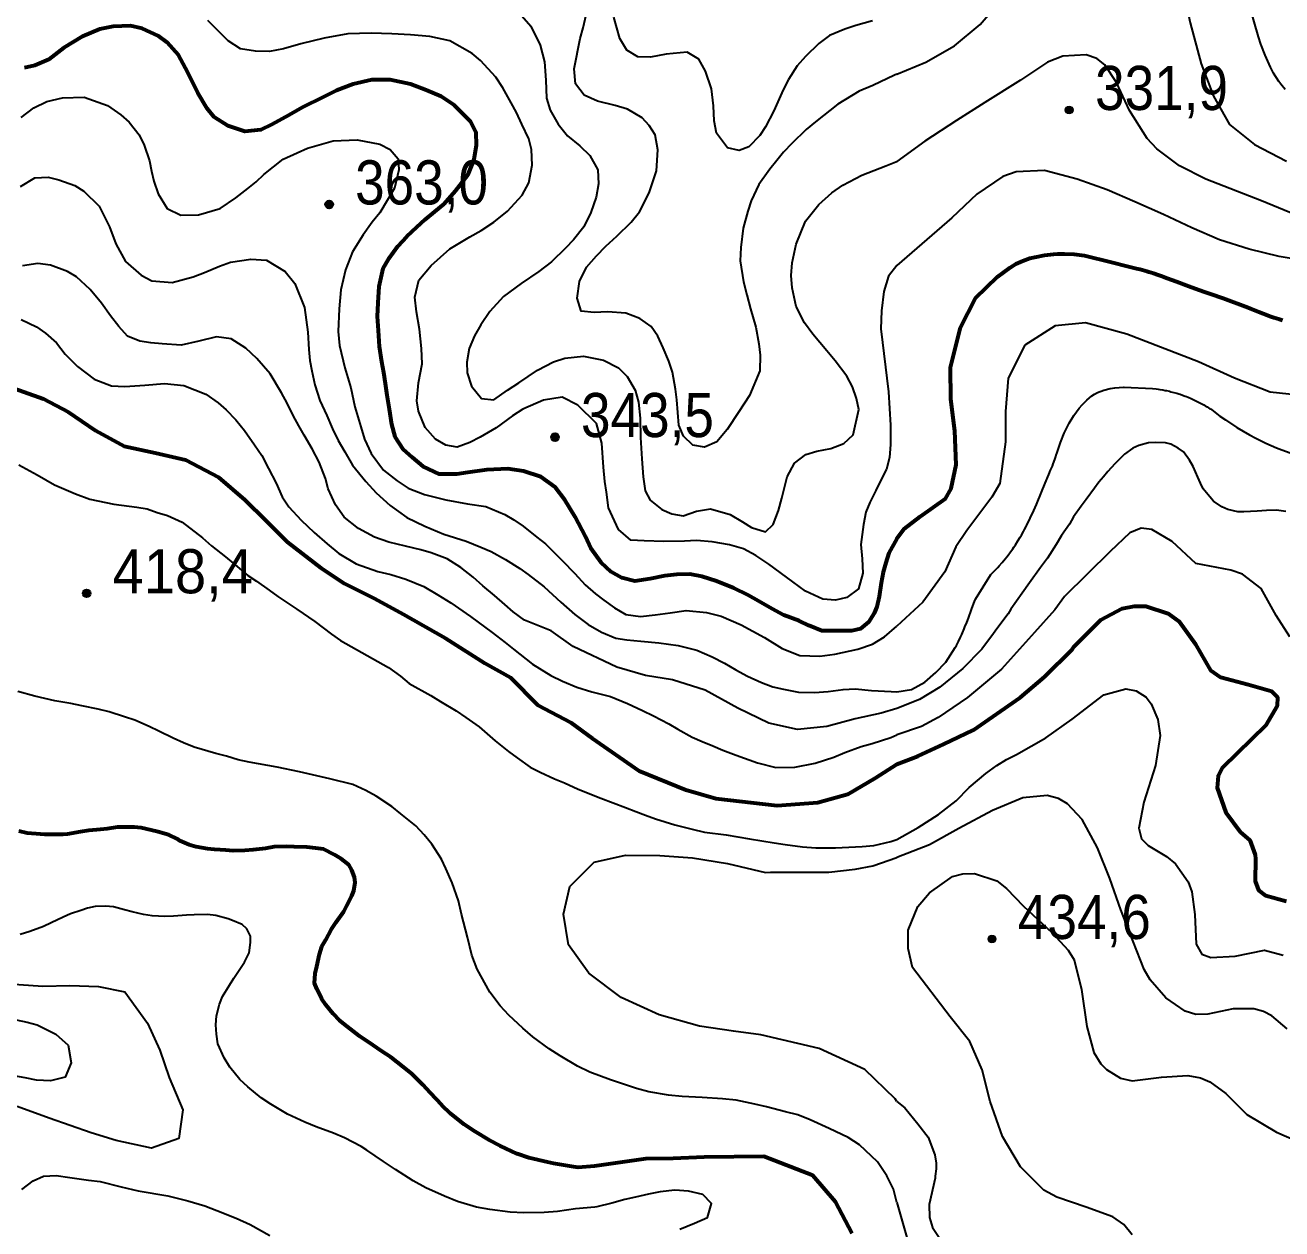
# Model space of a CAD drawing. Header units: metres. Extents: x 549268 to 556659, y 1838059 to 1844558.
# Drawn here: x 553664.2 to 554148.3, y 1839017.6 to 1839481.3 of the extents above; entities that cross this region are included whole.
import ezdxf

# ---------------------------------------------------------------- set-up
doc = ezdxf.new("R2010")
doc.units = ezdxf.units.M
doc.header["$LTSCALE"] = 0.8
for name, color, linetype, lineweight in [('1', 7, 'Continuous', 25), ('2', 7, 'Continuous', 53), ('5', 7, 'Continuous', 13)]:
    doc.layers.add(name, color=color, linetype=linetype, lineweight=lineweight)

msp = doc.modelspace()

# ---------------------------------------------------------------- hatches: boundary and pattern name
at = {"layer": '5'}
for points in [[(554067.8, 1839448.59, 1), (554064.8, 1839448.59, 1)], [(553782.76, 1839412.21, 1), (553779.76, 1839412.21, 1)], [(553869.78, 1839322.59, 1), (553866.78, 1839322.59, 1)], [(553689.36, 1839262.42, 1), (553686.36, 1839262.42, 1)], [(554038.07, 1839129.28, 1), (554035.07, 1839129.28, 1)]]:
    msp.add_hatch(color=256, dxfattribs=at).paths.add_polyline_path(points)

# ---------------------------------------------------------------- linework, layer by layer
at = {"layer": '1'}
msp.add_line((554008.63, 1839221.53), (554000, 1839218.12), dxfattribs=at)
for points in [[(554000, 1839462.41), (554011.09, 1839467.04), (554022.12, 1839473.29), (554032.05, 1839481.51), (554043.7, 1839495.25), (554052.82, 1839506.41), (554062.31, 1839518.03), (554071.15, 1839527.8), (554078.27, 1839533.96), (554082.52, 1839535.88), (554090.71, 1839536.03), (554094.37, 1839534.47), (554097.59, 1839531.34), (554101.65, 1839522.74), (554105.34, 1839511.35), (554110.31, 1839494.21), (554112.95, 1839482.15), (554117.12, 1839466.33), (554121.86, 1839453.94), (554128.11, 1839443.03), (554137.76, 1839435.29), (554149.98, 1839428.87)], [(554149.57, 1839456.55), (554147.86, 1839458.55), (554147.07, 1839459.59), (554145.02, 1839462.8), (554143.83, 1839465.05), (554141.78, 1839469.7), (554140.21, 1839473.92), (554139.26, 1839476.77), (554137.54, 1839482.51), (554134.5, 1839493.62), (554132.83, 1839499.13), (554131.48, 1839503.05)], [(554000, 1839462.41), (553999.07, 1839462.05), (553990.67, 1839458), (553985.45, 1839455.87), (553977.16, 1839450.79), (553968.67, 1839444), (553964.96, 1839441.12), (553959.44, 1839435.7), (553956.3, 1839432.37), (553953.67, 1839429.09), (553951.04, 1839425.81), (553946.75, 1839419.87), (553943.8, 1839413.56), (553942.54, 1839409.65), (553940.8, 1839403.09), (553939.79, 1839395.69), (553939.58, 1839390.47), (553940.86, 1839382.42), (553942.2, 1839377.36), (553943.56, 1839372.05), (553945.64, 1839365), (553946.75, 1839358.48), (553947.23, 1839354.12), (553947.11, 1839348.12), (553943.22, 1839338.59), (553939.1, 1839332.28), (553934.64, 1839325.55), (553930.61, 1839320.81), (553925.9, 1839318.73), (553921.39, 1839319.54), (553917.76, 1839322.91), (553916, 1839327.14), (553915.18, 1839336.93), (553914.73, 1839341.04), (553913.48, 1839347.67), (553912.11, 1839351.81), (553909.97, 1839357.04), (553907.92, 1839361.49), (553905.3, 1839365.23), (553900.93, 1839368.27), (553895.51, 1839370.27), (553888.43, 1839370.79), (553883.38, 1839370.62), (553878.38, 1839371.11), (553876.79, 1839376.14), (553877.65, 1839382.48), (553880.42, 1839387.99), (553884.23, 1839392.44), (553887.85, 1839396.09), (553892.11, 1839399.94), (553897.63, 1839405.36), (553900.83, 1839409.35), (553904.58, 1839416.66), (553907.41, 1839425.16), (553907.82, 1839433.27), (553906.8, 1839439.01), (553904.57, 1839442.67), (553901.78, 1839445.61), (553896.21, 1839448.9), (553891.5, 1839450.33), (553884.68, 1839452.05), (553879.49, 1839454.34), (553876.15, 1839458.66), (553875.64, 1839464.45), (553878, 1839476.16), (553879.11, 1839480.18), (553881.12, 1839489.12)], [(554000, 1839388.75), (553996.71, 1839384.64), (553994.89, 1839378.73), (553994, 1839371.26), (553993.83, 1839364.33), (553996.7, 1839340.05), (553997.45, 1839327.23), (553997.45, 1839319.69), (553997.07, 1839314.79), (553995.94, 1839310.26), (553994.06, 1839306.49), (553991.8, 1839301.97), (553989.54, 1839297.44), (553988.03, 1839293.67), (553987.05, 1839288.92), (553986.08, 1839281.27), (553986.56, 1839275.73), (553986.78, 1839270.16), (553985.23, 1839264.14), (553980.66, 1839260.78), (553976.35, 1839259.78), (553971.49, 1839260.16), (553964.79, 1839263.19), (553957.43, 1839268.62), (553950.64, 1839273.6), (553945.58, 1839276.94), (553940.88, 1839279.55), (553935.51, 1839281.04), (553928.74, 1839282.24), (553922.83, 1839282.76), (553918.18, 1839282.51), (553910.13, 1839282.4), (553902.56, 1839282.61), (553897.45, 1839282.96), (553892.72, 1839286.99), (553888.93, 1839295.41), (553888.13, 1839301.44), (553887.42, 1839305.52), (553886.94, 1839311.06), (553886.32, 1839320.23), (553884.19, 1839327.8), (553877.03, 1839334.94), (553870.98, 1839337.92), (553863.81, 1839336.87), (553855.87, 1839333.39), (553851.87, 1839330.74), (553845.62, 1839326.15), (553839.5, 1839322.61), (553835.45, 1839320.48), (553830.56, 1839318.77), (553826.19, 1839319.46), (553822.17, 1839321.75), (553818.29, 1839326.26), (553815.64, 1839332.6), (553815.08, 1839336.57), (553815.74, 1839343.54), (553817.15, 1839350.84), (553816.89, 1839356.67), (553816.07, 1839364.12), (553814.94, 1839370.89), (553814.32, 1839376.54), (553815.81, 1839383.08), (553820.52, 1839388.67), (553827.75, 1839395.06), (553835.44, 1839399.68), (553839.84, 1839402.24), (553844.69, 1839405.38), (553849.95, 1839409.6), (553855.64, 1839415.82), (553858.24, 1839420.53), (553859.45, 1839427.29), (553859.17, 1839433.38), (553858.2, 1839437.43), (553855.49, 1839443.11), (553853.44, 1839447.57), (553851.33, 1839451.37), (553848.23, 1839457.14), (553845.43, 1839461.25), (553839.53, 1839467.63), (553836.36, 1839470.4), (553827.77, 1839475.18), (553820.04, 1839476.93), (553812.56, 1839477.53), (553805.36, 1839477.91), (553797.4, 1839478.2), (553788.46, 1839477.87), (553779.41, 1839476.22), (553770.41, 1839474.06), (553763.73, 1839472.16), (553758.25, 1839471.16), (553752.91, 1839471.22), (553747.08, 1839472.14), (553742.32, 1839475.26), (553737.64, 1839479.95), (553734.56, 1839483.12)], [(553855.45, 1839484.86), (553859.01, 1839480.83), (553862.55, 1839473.54), (553864.17, 1839467.09), (553864.68, 1839460.12), (553864.93, 1839453.13), (553866.35, 1839448.47), (553869.54, 1839443.1), (553873.02, 1839438.67), (553877.87, 1839434.78), (553881.66, 1839431.04), (553884.74, 1839425.53), (553885.08, 1839420.1), (553884.08, 1839415.05), (553882.13, 1839409.11), (553879.35, 1839403.6), (553875.35, 1839398.61), (553872.32, 1839395.42), (553866.92, 1839390.14), (553862.01, 1839386.35), (553855.23, 1839381.7), (553848.49, 1839376.8), (553843.15, 1839371.01), (553839.69, 1839365.81), (553837.28, 1839361.65), (553835.22, 1839356.74), (553834.25, 1839351.43), (553834.44, 1839347.29), (553836.04, 1839342.26), (553839.95, 1839337.49), (553844.68, 1839336.97), (553850, 1839340.68), (553854.37, 1839343.5), (553861.51, 1839348.32), (553867.65, 1839351.59), (553872.05, 1839352.99), (553879.25, 1839353.78), (553886.96, 1839352.29), (553892.75, 1839349.29), (553896.11, 1839345.89), (553899.16, 1839340.63), (553900.44, 1839336.09), (553901.12, 1839329.92), (553901.17, 1839322.38), (553901.68, 1839314.24), (553902.19, 1839307.28), (553903.04, 1839301.91), (553904.86, 1839298.34), (553909.43, 1839294.68), (553913.25, 1839293.02), (553917.62, 1839292.33), (553922.76, 1839294.07), (553928.13, 1839294.92)], [(553990.53, 1839482.96), (553984.1, 1839481.08), (553979.96, 1839479.71), (553973.99, 1839477.23), (553969.9, 1839474.18), (553964.73, 1839469.19), (553961.61, 1839465.6), (553958.15, 1839460.4), (553956.12, 1839456.41), (553952.6, 1839448.22), (553949.37, 1839442.14), (553947.14, 1839438.77), (553942.94, 1839434.41), (553939.2, 1839432.95), (553934.66, 1839434.02), (553930.52, 1839439.67), (553929.62, 1839444.38), (553929.36, 1839450.21), (553928.51, 1839456.75), (553926.21, 1839463.52), (553923.61, 1839468.17), (553919.16, 1839470.81), (553911.05, 1839470.04), (553905.06, 1839468.99), (553900.23, 1839469.11), (553895.92, 1839471.63), (553893.21, 1839476.14), (553890.88, 1839484.34)], [(554172.02, 1839402.82), (554170.84, 1839403.1), (554170.05, 1839403.29), (554168.47, 1839403.72), (554162.98, 1839405.1), (554162.73, 1839405.17), (554151.28, 1839409.12), (554140.43, 1839413.58), (554118.98, 1839421.89), (554108.79, 1839427.12), (554100.09, 1839433.64), (554096.36, 1839437.58), (554089.6, 1839448.46), (554084.61, 1839459.19), (554080.09, 1839465.99), (554077.04, 1839468.43), (554072.93, 1839469.88), (554063.83, 1839469.37), (554057.98, 1839467.02), (554047.52, 1839460.11), (554033.89, 1839451.49), (554022.96, 1839444.51), (554010.73, 1839436.54), (554000, 1839428.81)], [(553662.6, 1839445.67), (553667.52, 1839449.46), (553672.46, 1839451.83), (553678.54, 1839453.28), (553686.96, 1839453.56), (553695.9, 1839450.38), (553700.98, 1839446.78), (553704.29, 1839443.89), (553708.08, 1839438.98), (553710.07, 1839435.03), (553712.04, 1839429.01), (553712.86, 1839425.07), (553713.69, 1839421.12), (553715.39, 1839416.24), (553718.87, 1839410.64), (553724.09, 1839408.1), (553730.98, 1839408.2), (553739.29, 1839410.68), (553745.34, 1839414.73), (553749.89, 1839418.35), (553753.12, 1839420.92), (553756.06, 1839423.71), (553763.6, 1839429.61), (553768.91, 1839432.15), (553772.89, 1839433.89), (553782.85, 1839436.68), (553792.05, 1839437.04), (553800.81, 1839435.4), (553804.81, 1839433.37), (553807.8, 1839429.8), (553808.14, 1839425.54), (553806.45, 1839418.47), (553800.73, 1839408.99), (553797.87, 1839405.43), (553794.38, 1839400.49), (553790.29, 1839393.93), (553787.54, 1839386.99), (553785.79, 1839379.26), (553785.16, 1839372.03), (553784.69, 1839363.27), (553785.29, 1839357.87), (553787.28, 1839349.25), (553789.56, 1839341.56), (553791.15, 1839334.2), (553793.42, 1839326.51), (553794.85, 1839321.86), (553797.41, 1839316.29), (553802.14, 1839309.92), (553807.42, 1839305.69), (553811.76, 1839302.91), (553818.01, 1839300.48), (553826.17, 1839298.39), (553834.54, 1839296.84), (553841.67, 1839295.8), (553848.9, 1839292.83), (553852.38, 1839290.74), (553856.03, 1839288.28), (553861.31, 1839284.05), (553864.59, 1839281.42), (553871.01, 1839275.1), (553875.85, 1839270.04), (553879.85, 1839265.67), (553883.87, 1839262.21), (553887.12, 1839259.84), (553891.23, 1839256.78), (553895.54, 1839254.26), (553901.22, 1839253.46), (553906.87, 1839254.08), (553912.64, 1839254.85), (553918.78, 1839255.78), (553926.66, 1839255.09), (553932.29, 1839253.63), (553939.93, 1839250.31), (553948.92, 1839245.45), (553955.77, 1839241.13), (553962.56, 1839238.5), (553970.34, 1839238.23), (553976, 1839238.98), (553984.95, 1839240.87), (553990.52, 1839242.85), (553995.14, 1839245.68), (554000, 1839249.82)], [(553928.13, 1839294.92), (553935.78, 1839292.77), (553940.52, 1839289.91), (553944, 1839287.82), (553949.39, 1839286.08), (553952.33, 1839288.87), (553954.34, 1839294.29), (553955.63, 1839299.12), (553957.72, 1839307.28), (553960.52, 1839312.53), (553964.84, 1839315.87), (553969.12, 1839317.12), (553974.46, 1839318.23), (553979.46, 1839320.08), (553983.12, 1839323.47), (553985.3, 1839333.21), (553984.44, 1839337.41), (553982.91, 1839341.92), (553980.63, 1839346.09), (553976.21, 1839351.97), (553972.93, 1839355.78), (553967.54, 1839362.2), (553964.32, 1839366.66), (553961.15, 1839372.95), (553959.59, 1839380.06), (553959.19, 1839384.83), (553959.57, 1839389.68), (553961.12, 1839396.87), (553964.7, 1839405.72), (553969.84, 1839412.14), (553974.93, 1839416.73), (553979.16, 1839419.67), (553986.41, 1839423.46), (553995.64, 1839427.08), (553999.49, 1839428.67), (554000, 1839428.81)], [(554151.77, 1839391.36), (554147.19, 1839392.16), (554135.65, 1839395.01), (554124.21, 1839398.62), (554113.51, 1839403.15), (554102.65, 1839408.31), (554091.62, 1839413.27), (554080.92, 1839417.8), (554069.42, 1839421.96), (554056.79, 1839425.35), (554045.91, 1839424.76), (554040.77, 1839423.02), (554030.76, 1839416.21), (554021.09, 1839407.1), (554000, 1839388.75)], [(553662.4, 1839419.12), (553667.89, 1839422.45), (553673.06, 1839422.76), (553677.08, 1839421.65), (553683.3, 1839419.47), (553686.79, 1839417.38), (553692.63, 1839411.52), (553696.62, 1839403.64), (553699.04, 1839397.01), (553702.78, 1839390.27), (553708.83, 1839384.95), (553712.96, 1839382.81), (553720.84, 1839382.12), (553728.92, 1839384.31), (553733.29, 1839385.96), (553739.01, 1839388.41), (553743.26, 1839389.92), (553751.06, 1839391.17), (553757.08, 1839390.79), (553764.33, 1839386.39), (553768.1, 1839381.73), (553771.71, 1839372.5), (553773.02, 1839363.02), (553773.5, 1839356.31), (553773.83, 1839352.06), (553774.66, 1839348.12), (553775.77, 1839342.78), (553777.73, 1839336.75), (553780.32, 1839330.92), (553782.57, 1839325.84), (553784.77, 1839321.27), (553787.33, 1839316.87), (553790.24, 1839311.73), (553795.35, 1839305.53), (553799.34, 1839301.15), (553804.82, 1839296.29), (553811.18, 1839291.66), (553818.06, 1839288.26), (553825.42, 1839285.17), (553834.04, 1839282.48), (553839.75, 1839280.24), (553843.71, 1839278.47), (553849.25, 1839275.44), (553854.7, 1839272.01), (553857.95, 1839269.63), (553864.06, 1839264.97), (553870.56, 1839259.06), (553875.9, 1839254.31), (553881, 1839250.45), (553886.14, 1839247.51), (553891.73, 1839245.13), (553895.96, 1839244.56), (553901.35, 1839243.98), (553908.32, 1839243.32), (553915.71, 1839242.31), (553922.94, 1839240.5), (553928.82, 1839237.9), (553933.5, 1839235.55), (553937.95, 1839232.92), (553942.37, 1839230.55), (553947.85, 1839228.03), (553952.19, 1839226.43), (553956.33, 1839225.45), (553962.04, 1839224.39), (553968.17, 1839224.16), (553973.46, 1839224.61), (553979.23, 1839225.37), (553983.88, 1839225.63), (553990.19, 1839225.02), (553997.78, 1839224.56), (554000, 1839224.46)], [(554000, 1839218.12), (553993.93, 1839216.22), (553983.95, 1839214.05), (553973, 1839211.08), (553961.67, 1839209.99), (553950.64, 1839212.47), (553938.73, 1839218.19), (553926.16, 1839225.08), (553913.55, 1839229.14), (553903.14, 1839230.8), (553892.04, 1839233.98), (553875.29, 1839241.98), (553866.79, 1839247.96), (553856.51, 1839252.05), (553852.11, 1839255.33), (553848.95, 1839258.11), (553844.93, 1839261.57), (553840.47, 1839265.37), (553836.74, 1839268.6), (553832.03, 1839272.37), (553826.72, 1839275.69), (553820.62, 1839278.01), (553816.59, 1839279.12), (553810.71, 1839280.56), (553804.29, 1839282.19), (553798.75, 1839284.05), (553792.53, 1839287.4), (553787.11, 1839291.74), (553783.72, 1839296.57), (553780.84, 1839302.63), (553779.87, 1839306.68), (553777.36, 1839312.91), (553774.71, 1839318.08), (553771.66, 1839323.34), (553769.58, 1839326.88), (553767.45, 1839330.94), (553765.11, 1839335.62), (553762.97, 1839339.68), (553758.53, 1839346.99), (553753.45, 1839352.93), (553749.11, 1839356.88), (553743.52, 1839360.42), (553737.84, 1839361.23), (553731.13, 1839359.58), (553724.27, 1839358.04), (553716.94, 1839358.54), (553712.6, 1839358.97), (553708.37, 1839359.54), (553703.61, 1839361.49), (553700.21, 1839365.15), (553697.02, 1839369.35), (553693.63, 1839374.18), (553689.15, 1839379.41), (553683.93, 1839384.29), (553680.45, 1839386.38), (553673.94, 1839388.79), (553669.06, 1839389.42), (553663.17, 1839388.51)], [(553662.58, 1839367.9), (553668.49, 1839365.04), (553672, 1839362.69), (553676.19, 1839358.86), (553679.53, 1839354.55), (553684.35, 1839349.75), (553690.74, 1839344.86), (553697.39, 1839342.34), (553702.62, 1839342.13), (553710.24, 1839342.58), (553717.84, 1839343.29), (553725.34, 1839342.43), (553733.76, 1839339.19), (553738.56, 1839335.82), (553741.58, 1839333.16), (553745.26, 1839329.27), (553748.71, 1839325.1), (553752.56, 1839319.67), (553755.35, 1839315.56), (553757.86, 1839310.5), (553760.83, 1839304.85), (553763.22, 1839299.65), (553765.73, 1839295.76), (553770.46, 1839290.56), (553775.54, 1839285.79), (553780.56, 1839281.53), (553785.01, 1839277.73), (553791.69, 1839273.78), (553800.08, 1839270.8), (553805.02, 1839269.66), (553810.81, 1839267.82), (553817.75, 1839265.07), (553823.17, 1839261.9), (553828.19, 1839258.81), (553835.67, 1839253.52), (553844.03, 1839247.29), (553849.13, 1839243.43), (553852.27, 1839240.92), (553859.55, 1839235.08), (553866.65, 1839230.79), (553871.19, 1839228.56), (553876.64, 1839226.3), (553882.43, 1839224.47), (553889.66, 1839222.66), (553896.19, 1839220), (553901.96, 1839217.25), (553906.21, 1839215.25), (553912.14, 1839212.13), (553915.63, 1839210.05), (553921.16, 1839207.01), (553924.99, 1839205.35), (553929.07, 1839203.72), (553932.89, 1839202.06), (553938.06, 1839200.03), (553946.31, 1839197.17), (553953.27, 1839195.33), (553960.67, 1839195.5), (553968.43, 1839197), (553975.72, 1839199.37), (553979.94, 1839201.13), (553986.2, 1839203.38)], [(554162.87, 1839337.8), (554143.75, 1839339.93), (554129.95, 1839345.25), (554116.14, 1839351.64), (554088.52, 1839362.29), (554072.59, 1839366.56), (554060.9, 1839365.49), (554049.22, 1839358.03), (554042.85, 1839345.25), (554041.79, 1839332.47), (554041.79, 1839320.75), (554039.66, 1839304.78), (554036.47, 1839299.45), (554026.92, 1839286.67), (554022.67, 1839280.28), (554018.42, 1839270.69), (554009.92, 1839258.98), (554000, 1839249.82)], [(554000, 1839224.46), (554005.56, 1839225.43), (554010.76, 1839228.24), (554015.02, 1839231.88), (554018.76, 1839235.84), (554022.46, 1839241.56), (554022.87, 1839242.34), (554023.15, 1839242.85), (554023.68, 1839243.9), (554024.44, 1839245.48), (554024.93, 1839246.54), (554025.24, 1839247.26), (554025.85, 1839248.69), (554026.19, 1839249.52), (554026.85, 1839251.17), (554027.48, 1839252.84), (554028.72, 1839256.18), (554029.65, 1839258.68), (554030.13, 1839259.93), (554030.2, 1839260.11), (554036.15, 1839269.63), (554037.06, 1839270.54), (554037.66, 1839271.16), (554038.83, 1839272.41), (554039.41, 1839273.05), (554040.53, 1839274.33), (554041.62, 1839275.65), (554042.33, 1839276.54), (554042.8, 1839277.14), (554043.71, 1839278.35), (554044.6, 1839279.58), (554045.03, 1839280.2), (554045.67, 1839281.15), (554046.6, 1839282.58), (554047.5, 1839284.04), (554047.93, 1839284.78), (554048.77, 1839286.27), (554049.17, 1839287.02), (554049.76, 1839288.16), (554049.87, 1839288.38), (554052.68, 1839294.33), (554053.68, 1839296.67), (554055.64, 1839301.36), (554057.11, 1839304.89), (554058.5, 1839308.17), (554059.18, 1839309.81), (554059.84, 1839311.46), (554060.16, 1839312.29), (554060.78, 1839313.96), (554061.07, 1839314.8), (554061.49, 1839316.07), (554061.54, 1839316.23), (554063.04, 1839320.5), (554064.43, 1839324.16), (554065.54, 1839326.46), (554066.36, 1839327.95), (554068.16, 1839330.87), (554070.18, 1839333.68), (554071.28, 1839335.02), (554073.08, 1839336.87), (554075.06, 1839338.47), (554076.13, 1839339.15), (554077.25, 1839339.74), (554079.63, 1839340.68), (554082.14, 1839341.3), (554083.85, 1839341.56), (554087.27, 1839341.77), (554087.48, 1839341.77), (554098.44, 1839341.36), (554099.77, 1839341.2), (554100.65, 1839341.08), (554101.23, 1839340.98), (554102.39, 1839340.78), (554103.26, 1839340.61), (554103.83, 1839340.49), (554104.97, 1839340.23), (554105.54, 1839340.09), (554106.67, 1839339.79), (554107.79, 1839339.47), (554108.53, 1839339.24), (554109.02, 1839339.08), (554110.01, 1839338.74), (554110.98, 1839338.39), (554111.46, 1839338.21), (554112.18, 1839337.92), (554113.26, 1839337.47), (554114.32, 1839337), (554114.85, 1839336.75), (554115.9, 1839336.24), (554116.41, 1839335.97), (554117.19, 1839335.56), (554118.2, 1839334.99), (554118.7, 1839334.7), (554119.45, 1839334.24), (554120.55, 1839333.54), (554120.7, 1839333.44), (554121.26, 1839333.06), (554124.39, 1839330.7), (554126.51, 1839329.2), (554130.87, 1839326.35), (554135.75, 1839323.48)], [(554135.75, 1839323.48), (554138.25, 1839322.14), (554142.08, 1839320.27), (554146.17, 1839318.5), (554148.25, 1839317.7), (554151.41, 1839316.58)], [(554149.8, 1839293.98), (554146.18, 1839294.51), (554142.36, 1839294.37), (554138.74, 1839294.07), (554133.63, 1839293.79), (554131.29, 1839293.81), (554127.45, 1839294.7), (554125.08, 1839295.75), (554121.94, 1839297.93), (554120.45, 1839299.63), (554117.96, 1839302.63), (554116.88, 1839304.85), (554115.87, 1839307.18), (554114.11, 1839311.29), (554112.71, 1839313.75), (554110.31, 1839316.86), (554108.28, 1839318.32), (554105.49, 1839319.88), (554103.37, 1839320.4), (554099.62, 1839320.54), (554096.92, 1839320.34), (554093.1, 1839319.36), (554090.88, 1839318.27), (554087.57, 1839316.04), (554085.72, 1839314.15), (554083.95, 1839312.36), (554081.2, 1839309.35), (554079.55, 1839307.29), (554077.72, 1839305.22), (554076.02, 1839302.88), (554072.85, 1839298.51), (554070.98, 1839295.96), (554068.05, 1839291.9), (554066.41, 1839289), (554063.43, 1839284.65), (554061.37, 1839281.24), (554057.93, 1839275.91), (554055.24, 1839272.33), (554051.02, 1839266.44), (554048.18, 1839262.48), (554043.9, 1839256.3), (554042.79, 1839254.49), (554038.47, 1839248.68), (554037.21, 1839246.9), (554032.64, 1839240.97), (554025.36, 1839233.49), (554016.53, 1839226.21), (554008.63, 1839221.53)], [(553661.73, 1839311.88), (553668.78, 1839308.1), (553675.46, 1839304.16), (553683.5, 1839300.75), (553689.07, 1839298.63), (553698.38, 1839296.8), (553707.23, 1839295.56), (553711.19, 1839294.96), (553714.99, 1839293.55), (553719.01, 1839292.44), (553724.64, 1839289.81), (553732.45, 1839283.77), (553735.91, 1839280.77), (553741.33, 1839276.43), (553745.03, 1839273.45), (553749.91, 1839269.31), (553753.28, 1839267.08), (553758.22, 1839263.59), (553761.47, 1839261.22), (553768.77, 1839256.3), (553775.79, 1839251.61), (553782.18, 1839246.72), (553785.58, 1839244.23), (553804.15, 1839233.8), (553808.81, 1839230.54), (553812.11, 1839227.65), (553820.42, 1839223.1), (553824.19, 1839220.78), (553830.18, 1839217.15), (553833.97, 1839214.58), (553839.05, 1839210.98), (553845.24, 1839205.55), (553850.38, 1839201.43), (553853.63, 1839199.06), (553858.71, 1839195.45), (553862.56, 1839193.54), (553868.04, 1839191.02), (553871.86, 1839189.36), (553877.2, 1839186.96), (553885.91, 1839183.49), (553895.41, 1839179.86), (553899.35, 1839178.34), (553903.15, 1839176.94), (553906.94, 1839175.54), (553914.48, 1839173.24), (553921.16, 1839171.64), (553925.84, 1839170.46), (553934.15, 1839169.43), (553943.17, 1839167.82), (553952.7, 1839166.27), (553956.93, 1839165.69), (553963.66, 1839164.75), (553968.77, 1839164.4), (553976.31, 1839164.45), (553986.53, 1839164.92), (553991.04, 1839165.29), (553997.64, 1839166.8), (554000, 1839167.61)], [(554151.37, 1839245.67), (554146.07, 1839253.92), (554140.26, 1839264.25), (554133.06, 1839269.8), (554128.64, 1839271.35), (554115.08, 1839273.93), (554106.04, 1839282.32), (554098.16, 1839287.06), (554094.05, 1839287.47), (554089.7, 1839285.76), (554082.06, 1839278.47), (554064.51, 1839261.2), (554060.8, 1839256.05), (554052.97, 1839247.39), (554040.2, 1839233.16), (554027.22, 1839222.23), (554015.88, 1839214.6), (554009.49, 1839211.09), (554000, 1839207.86)], [(554000, 1839027.72), (553998.6, 1839032.95), (553996.09, 1839038), (553992.5, 1839043.46), (553985.54, 1839049.98), (553981.2, 1839052.75), (553973.92, 1839056.24), (553966.53, 1839059.59), (553961.76, 1839061.53), (553957.08, 1839062.71), (553949.72, 1839064.63), (553945.18, 1839065.69), (553937.99, 1839067.24), (553932.73, 1839067.7), (553925, 1839068.28), (553917.29, 1839068.6), (553912.03, 1839069.06), (553904.47, 1839070.44), (553899.65, 1839071.73), (553894.65, 1839073.39), (553889.66, 1839075.05), (553881.66, 1839077.94), (553876.98, 1839080.29), (553870.31, 1839084.23), (553865.97, 1839087.01), (553859.75, 1839091.53), (553855.87, 1839094.87), (553850.51, 1839099.87), (553847.11, 1839103.53), (553843.15, 1839108.82), (553838.28, 1839117.64), (553836.25, 1839123.01), (553834.58, 1839129.98), (553832.3, 1839138.83), (553831.08, 1839144.03), (553828.63, 1839150.91), (553826.21, 1839156.37), (553824.5, 1839160.08), (553820.88, 1839165.8), (553817.88, 1839169.37), (553814.63, 1839172.91), (553808.93, 1839177.49), (553805.36, 1839180.35), (553799.34, 1839184.23), (553795.46, 1839186.41), (553790.38, 1839188.84), (553781.56, 1839190.99), (553769.83, 1839193.6), (553761.29, 1839195.52), (553750.41, 1839197.44), (553746.16, 1839198.28), (553741.71, 1839199.74), (553737.57, 1839200.71), (553729.23, 1839203.18), (553725.15, 1839204.81), (553721.19, 1839206.58), (553715.68, 1839209.36), (553711.97, 1839211.16), (553706.37, 1839213.53), (553702.46, 1839214.79), (553696.53, 1839216.74), (553692.25, 1839217.83), (553685.99, 1839219.09), (553681.74, 1839219.92), (553675.63, 1839221.07), (553667.9, 1839222.82), (553661.33, 1839224.57)], [(554000, 1839167.61), (554008.12, 1839172.22), (554015.95, 1839177.17), (554022.75, 1839182.53), (554027.8, 1839187.68), (554034.18, 1839193.05), (554038.41, 1839196.04), (554042.22, 1839198.41), (554046.04, 1839200.4), (554057.32, 1839206.82), (554067.47, 1839213.9), (554079.64, 1839223.28), (554088.13, 1839225.6), (554092.19, 1839224.92), (554095.92, 1839222.37), (554097.89, 1839219.85), (554100.51, 1839213.77), (554101.32, 1839207.72), (554099.57, 1839196.06), (554095.09, 1839182.01), (554093.1, 1839171.96), (554094.17, 1839167.79), (554096.71, 1839165.25), (554103.85, 1839161.06), (554107.3, 1839158.26), (554112.16, 1839151.33), (554113.59, 1839147.47), (554114.75, 1839138.77), (554115.25, 1839127.24), (554117.37, 1839123.38), (554120.88, 1839122.1), (554130.22, 1839122.67), (554141.61, 1839124.91), (554148.77, 1839123.01)], [(553986.2, 1839203.38), (553990.48, 1839204.63), (553997.65, 1839206.85), (554000, 1839207.86)], [(554150.24, 1839094.62), (554144.44, 1839099.62), (554141.16, 1839101.39), (554137.43, 1839102.43), (554129.46, 1839102.35), (554119.76, 1839100.3), (554115.09, 1839100.2), (554110.98, 1839101.42), (554103.54, 1839106.6), (554097.52, 1839113.58), (554095.23, 1839117.48), (554090.94, 1839128.33), (554086.23, 1839140.54), (554082.01, 1839152.52), (554077.24, 1839164.44), (554071.27, 1839175.29), (554065.68, 1839181.33), (554062.24, 1839183.37), (554057.82, 1839184.49), (554048.45, 1839183.63), (554036.82, 1839178.79)], [(554036.82, 1839178.79), (554023.83, 1839171.84), (554012.55, 1839165.55), (554000, 1839160.65)], [(554000, 1839066.67), (553999.24, 1839067.74), (553987.6, 1839078.96), (553969.96, 1839087.04), (553947.52, 1839092.3), (553936.96, 1839093.77), (553923.89, 1839095.67), (553908.41, 1839100.12), (553893.75, 1839106.77), (553881.26, 1839116.13), (553873.52, 1839127.08), (553871.51, 1839138.84), (553874.02, 1839149.52), (553883.39, 1839158.84), (553895.42, 1839161.58), (553908.64, 1839161.47), (553921.26, 1839160.58), (553934.72, 1839158.37), (553949.38, 1839154.89), (553951.27, 1839155.02), (553962.02, 1839155.02), (553973.71, 1839155.02), (553983.9, 1839156.15), (553990.68, 1839157.47), (554000, 1839160.65)], [(554090.53, 1839015.3), (554087.32, 1839019.33), (554083.12, 1839022.25), (554072.91, 1839025.97), (554061.6, 1839029.79), (554056.52, 1839032.56), (554047.52, 1839041.5), (554040.7, 1839053.16), (554035.87, 1839066.66), (554032.8, 1839078.92), (554028.08, 1839089.76), (554020.54, 1839099.24), (554005.95, 1839118.24), (554004.31, 1839125.66), (554004.31, 1839132.66), (554008.01, 1839141.73), (554012.54, 1839147.09), (554021.36, 1839153.31)], [(554021.36, 1839153.31), (554025.35, 1839154.38), (554029.84, 1839154.48), (554038.45, 1839151.62), (554042.19, 1839148.75), (554048.69, 1839141.86), (554059.64, 1839131.71), (554065.9, 1839125.03), (554068.24, 1839121.2), (554071.12, 1839109.78), (554073.16, 1839095.59), (554075.83, 1839085.56), (554078.47, 1839081.19), (554080.65, 1839078.96), (554086.06, 1839075.7), (554090.56, 1839074.59), (554101.86, 1839076.03), (554112.07, 1839076.75), (554116.97, 1839075.78), (554120.46, 1839074.27), (554126.7, 1839069.7), (554134.74, 1839061.7), (554146.14, 1839054.91), (554162.45, 1839047.77)], [(553744.52, 1839114.23), (553747.06, 1839118.04), (553748.72, 1839120.32), (553750.42, 1839123.95), (553751.03, 1839127.93), (553750.95, 1839130.4), (553749.59, 1839133.21), (553747.79, 1839134.83), (553744.08, 1839136.42), (553742.39, 1839137.1), (553737.67, 1839138.3), (553734.38, 1839138.7), (553729.33, 1839138.62), (553726.29, 1839138.47), (553721.28, 1839138.02), (553717.95, 1839137.94), (553713.15, 1839138.17), (553709.76, 1839138.66), (553705.34, 1839139.79), (553702.49, 1839140.53), (553698.26, 1839141.69), (553695.17, 1839141.92), (553691.09, 1839141.76), (553688.2, 1839141.15), (553685.62, 1839140.3), (553681.65, 1839139), (553678.84, 1839137.64), (553674.21, 1839135.51), (553671.21, 1839134.13), (553665.99, 1839132.12), (553662.3, 1839130.95)], [(553652.32, 1839112.36), (553670.97, 1839111.08), (553681.34, 1839111.35), (553692.48, 1839111), (553702.57, 1839108.95), (553711.31, 1839096.88), (553716, 1839086.48)], [(553916.41, 1839017.52), (553922.01, 1839019.83), (553926.98, 1839021.94), (553928.58, 1839027.45), (553925.22, 1839030.85), (553919.74, 1839032.19), (553914.37, 1839032.51), (553908.71, 1839031.89), (553904.26, 1839031.01), (553899.32, 1839029.82), (553895.12, 1839028.96), (553890.21, 1839027.51), (553884.38, 1839026.09), (553883.66, 1839025.97), (553876.22, 1839025.35), (553869.17, 1839024.29), (553864.06, 1839023.91), (553856.24, 1839023.82), (553850.96, 1839024.09), (553843.13, 1839025.04), (553838.05, 1839026.01), (553830.66, 1839028.16), (553825.76, 1839030.2), (553818.53, 1839033.41), (553813.65, 1839036.12), (553806.86, 1839040.53), (553802.23, 1839043.55), (553795.74, 1839047.89), (553793.58, 1839049.28), (553787.2, 1839052.68), (553782.99, 1839054.51), (553776.32, 1839056.92), (553771.92, 1839058.73), (553765.28, 1839061.82), (553758.85, 1839065.6), (553755.04, 1839068.13), (553749.99, 1839072.35), (553746.92, 1839075.16), (553742.96, 1839079.88), (553740.85, 1839083.47), (553738.44, 1839088.84), (553737.84, 1839092.59), (553737.63, 1839096.19), (553737.82, 1839099.65), (553739.04, 1839104.18), (553740.24, 1839107.17), (553742.82, 1839111.47), (553744.52, 1839114.23)], [(553660.69, 1839098.09), (553664.95, 1839097.25), (553668.83, 1839096.25), (553675.99, 1839092.62), (553680.76, 1839088.33), (553681.89, 1839081.56), (553679.63, 1839076.11), (553673.95, 1839074.58), (553668.58, 1839074.89), (553664.18, 1839075.84), (553659.82, 1839076.53)], [(553716, 1839086.48), (553719.63, 1839075.96), (553724.89, 1839063.5), (553723.31, 1839052.4), (553712.79, 1839048.76), (553699.25, 1839051.67), (553689.58, 1839054.64), (553673.45, 1839060.25), (553661.14, 1839064.7)], [(554000, 1839066.67), (554003.05, 1839064.22), (554007.99, 1839058.04), (554012.05, 1839052.99), (554014.53, 1839046.14), (554015.05, 1839042.94), (554015.05, 1839040.73), (554014.74, 1839037.9), (554014.67, 1839037.14), (554012.41, 1839027.03), (554012.49, 1839022.02), (554013.62, 1839018.08), (554018.28, 1839011.15)], [(553662.94, 1839032.79), (553667.26, 1839036.12), (553671.23, 1839037.86), (553676.14, 1839038.14), (553681.42, 1839037.42), (553688.56, 1839036.39), (553693.04, 1839035.84), (553701.2, 1839033.75), (553707.74, 1839032.26), (553719.13, 1839030.39), (553726.89, 1839028.38), (553733.35, 1839026.49), (553737.97, 1839024.66), (553745.45, 1839021.71), (553750.78, 1839019.31), (553758.4, 1839015.08)], [(554000, 1839027.72), (554009.12, 1838995.46)]]:
    msp.add_lwpolyline(points, dxfattribs=at)
at = {"layer": '2'}
for points in [[(554000, 1839283.41), (553996.9, 1839277.95), (553995.76, 1839274.18), (553994.63, 1839270.59), (553993.88, 1839266.45), (553993.13, 1839261.16), (553992.18, 1839257.2), (553991.24, 1839254.75), (553988.98, 1839251.36), (553985.96, 1839248.72), (553982.57, 1839247.96), (553977.48, 1839247.96), (553971.07, 1839247.96), (553965.99, 1839250.04), (553962.26, 1839251.86), (553956.44, 1839253.95), (553951.87, 1839256.44), (553946.74, 1839259.38), (553942.71, 1839261.67), (553937.21, 1839264.44), (553930.41, 1839267.08), (553924.88, 1839268.94), (553920.22, 1839269.86), (553915.17, 1839269.69), (553910.54, 1839269.18), (553904.95, 1839268.05), (553899.06, 1839267.14), (553893.98, 1839268.4), (553889.96, 1839270.69), (553886.05, 1839274.29), (553882.06, 1839279.83), (553880.01, 1839284.29), (553876.05, 1839291.91), (553872.08, 1839298.37), (553868.29, 1839303.28), (553862.79, 1839307.23), (553856.16, 1839309.49), (553850.08, 1839310.38), (553842.06, 1839310.02), (553834.64, 1839308.94), (553830.41, 1839308.35), (553823.79, 1839308.27), (553817.48, 1839311.21), (553813.31, 1839314.79), (553809.72, 1839317.9), (553806.73, 1839322.65), (553805.42, 1839327.44), (553804.51, 1839333.33), (553803.66, 1839338.69), (553803.03, 1839343.18), (553802.3, 1839347.52), (553801.59, 1839351.6), (553800.68, 1839357.48), (553800.26, 1839363.68), (553799.92, 1839369.11), (553800.12, 1839374.33), (553800.47, 1839380.61), (553802.05, 1839387.55), (553804.34, 1839391.57), (553807.74, 1839396.11), (553811.23, 1839399.87), (553815, 1839403.41), (553818.31, 1839406.38), (553822, 1839409.51), (553825.57, 1839412.51), (553829.97, 1839417.41), (553834.86, 1839423.81), (553837.09, 1839429.51), (553838.04, 1839435.08), (553837.9, 1839439.88), (553835.74, 1839444.19), (553829.46, 1839450.39), (553824.41, 1839453.74), (553818.68, 1839456.23), (553812.57, 1839458.55), (553804.72, 1839460.15), (553797.69, 1839460.16), (553790.58, 1839458.6), (553784.1, 1839456.06), (553779.16, 1839453.7), (553770.9, 1839449.54), (553765.76, 1839446.63), (553759.13, 1839443.04), (553754.93, 1839441.01), (553748.77, 1839440.33), (553742.29, 1839442.48), (553736.98, 1839445.8), (553734.27, 1839449.14), (553730.74, 1839455.26), (553726.89, 1839463.03), (553723.3, 1839469.65), (553718.85, 1839474.63), (553715.45, 1839477.11), (553709.29, 1839479.95), (553704.75, 1839481.01), (553698.01, 1839480.78), (553692.93, 1839479.7), (553686.22, 1839476.88), (553679.02, 1839472.58), (553673.27, 1839468.05), (553667.93, 1839465.77)], [(553667.93, 1839465.77), (553663.88, 1839464.8)], [(554000, 1839283.41), (554000.45, 1839284.2), (554002.77, 1839287.22), (554008.89, 1839292.04), (554018.63, 1839298.96), (554020.89, 1839302.8), (554022.83, 1839311.96), (554022.24, 1839325), (554020.75, 1839337.24), (554020.6, 1839349.36), (554024.5, 1839364.81), (554030.2, 1839376.14), (554038.77, 1839384.31), (554043.64, 1839387.97), (554044.58, 1839388.6), (554045.82, 1839389.33), (554048.42, 1839390.54), (554051.16, 1839391.46), (554053.04, 1839391.95), (554056.87, 1839392.66), (554060.25, 1839393.07), (554061.94, 1839393.19), (554064.47, 1839393.25), (554068.24, 1839393.07), (554072.21, 1839392.5), (554074.83, 1839391.95), (554080.05, 1839390.68), (554091.2, 1839387.83), (554092.2, 1839387.6), (554093.54, 1839387.27), (554094.42, 1839387.03), (554096.19, 1839386.52), (554097.07, 1839386.26), (554098.82, 1839385.69), (554100.56, 1839385.1), (554101.72, 1839384.7), (554104.02, 1839383.86), (554107.62, 1839382.53), (554112.41, 1839380.74), (554114.81, 1839379.86), (554118.41, 1839378.57), (554120.82, 1839377.73), (554125.64, 1839376.07), (554135.25, 1839372.53), (554136.15, 1839372.16), (554139.43, 1839370.83), (554141.07, 1839370.18), (554142.73, 1839369.55), (554143.56, 1839369.24), (554145.22, 1839368.66), (554146.06, 1839368.38), (554147.32, 1839367.98), (554148.54, 1839367.63)], [(553657.82, 1839342.05), (553671.2, 1839337.37), (553680.76, 1839332.27), (553691.24, 1839325.15), (553702.3, 1839319.15), (553714.22, 1839316.6), (553725.98, 1839313.85), (553738.7, 1839307.16), (553748.84, 1839298.42), (553756.96, 1839290.33), (553765.08, 1839282.25), (553778, 1839272.23), (553787.13, 1839266.2), (553798.7, 1839260.43), (553809.76, 1839254.44), (553826.12, 1839245.15), (553841.29, 1839235.56), (553851.07, 1839229.95), (553861.59, 1839219.31), (553874.32, 1839212.62)], [(554000, 1839196.64), (554008.01, 1839199.65), (554018, 1839204.29), (554029.33, 1839209.75), (554047.45, 1839222.23), (554056.83, 1839230.27), (554067.44, 1839240.79), (554068.22, 1839241.93), (554078.5, 1839252.23), (554086.76, 1839256.52), (554091.31, 1839257.48), (554095.85, 1839257.46), (554104.43, 1839254.71), (554108.64, 1839251.57), (554115, 1839242.87), (554120.78, 1839232.84), (554124.64, 1839230.15), (554135.24, 1839227.32), (554144.27, 1839224.79), (554146.63, 1839222.4), (554146.5, 1839219.13), (554142.02, 1839211.6), (554131.04, 1839200.84), (554125.43, 1839195.33), (554123.68, 1839192.08), (554123.31, 1839187.47), (554126.73, 1839178), (554132.21, 1839170.49), (554135.86, 1839167.31), (554137.97, 1839161.74), (554138.05, 1839160.16), (554138.03, 1839151.61), (554139.19, 1839148.12), (554141.92, 1839145.98), (554149.95, 1839143.88)], [(553874.32, 1839212.62), (553882.56, 1839206.67), (553900.7, 1839194.06), (553918.61, 1839186.71), (553930.26, 1839183.42), (553953.81, 1839180.75), (553969.56, 1839181.79), (553981.01, 1839185), (553991.76, 1839191.31), (554000, 1839196.64)], [(553982.71, 1839015.85), (553976.25, 1839027.99), (553967.55, 1839038.13), (553948.75, 1839045.55), (553925.69, 1839045.28), (553913.78, 1839044.66), (553903.24, 1839044.56), (553883.48, 1839041.71), (553877.24, 1839041.21), (553875.39, 1839041.49), (553867.7, 1839042.83), (553865.36, 1839043.34), (553858.21, 1839044.94), (553853.65, 1839046.54), (553847.11, 1839049.54), (553842.86, 1839051.74), (553837.33, 1839055.15), (553833.31, 1839057.85), (553828.07, 1839062.05), (553824.66, 1839065.3), (553820.14, 1839069.96), (553817.31, 1839073.08), (553813.12, 1839077.3), (553809.88, 1839079.9), (553805.06, 1839083.76), (553801.37, 1839086.03), (553798.15, 1839088.44), (553793, 1839091.88), (553788.31, 1839095.47), (553785.27, 1839097.91), (553782.8, 1839100.4), (553779.93, 1839103.91), (553778.32, 1839106.4), (553776.58, 1839110.03), (553775.66, 1839112.31), (553775.84, 1839115.96), (553776.49, 1839118.71), (553777.5, 1839123.4), (553778.51, 1839126.37), (553779.93, 1839129.01), (553782.16, 1839133.08), (553783.97, 1839135.76), (553786.86, 1839139.8), (553788.12, 1839142.23), (553790.01, 1839145.87), (553790.75, 1839147.86), (553791.25, 1839151.07), (553791.02, 1839153.14), (553790.06, 1839155.81), (553788.89, 1839157.78), (553785.85, 1839160.21), (553783.3, 1839161.74), (553779.15, 1839163.87), (553776.05, 1839164.29), (553772.68, 1839164.58), (553767.79, 1839164.71), (553764.71, 1839164.95), (553760.06, 1839164.72), (553756.69, 1839164.16), (553751.97, 1839163.64), (553748.85, 1839163.39), (553744.28, 1839163.27), (553741.49, 1839163.44), (553737.07, 1839163.72), (553734.37, 1839163.99), (553729.99, 1839164.75), (553727.33, 1839165.51), (553723.81, 1839167.13), (553722.68, 1839167.86), (553719.45, 1839169.41), (553715.41, 1839170.59), (553712.77, 1839171.16), (553708.85, 1839172.07), (553706.33, 1839172.36), (553702.52, 1839172.32), (553699.75, 1839172.3), (553695.71, 1839171.76), (553693.07, 1839171.47), (553688.73, 1839171), (553685.44, 1839170.54), (553680.47, 1839169.7), (553678.77, 1839169.52), (553671.71, 1839169.5), (553670.07, 1839169.61), (553664.96, 1839170.1), (553661.73, 1839170.79)]]:
    msp.add_lwpolyline(points, dxfattribs=at)
at = {"layer": '5'}
for centre in [(554066.3, 1839448.59), (554036.57, 1839129.28)]:
    msp.add_circle(centre, 1.5, dxfattribs=at)
at = {"layer": '5', "lineweight": 25}
for centre in [(553781.26, 1839412.21), (553868.28, 1839322.59), (553687.86, 1839262.42)]:
    msp.add_circle(centre, 1.5, dxfattribs=at)

# ---------------------------------------------------------------- texts
at = {"layer": '5'}
for s, width, p in [('331,9', 0.9, (554076.3, 1839448.59)), ('363,0', 0.9, (553791.26, 1839412.21)), ('343,5', 0.9, (553878.28, 1839322.59)), ('418,4', 0.95, (553697.86, 1839262.42)), ('434,6', 0.9, (554046.57, 1839129.28))]:
    msp.add_text(s, height=17, dxfattribs=dict(at, width=width)).set_placement(p)

doc.saveas('drawing.dxf')
